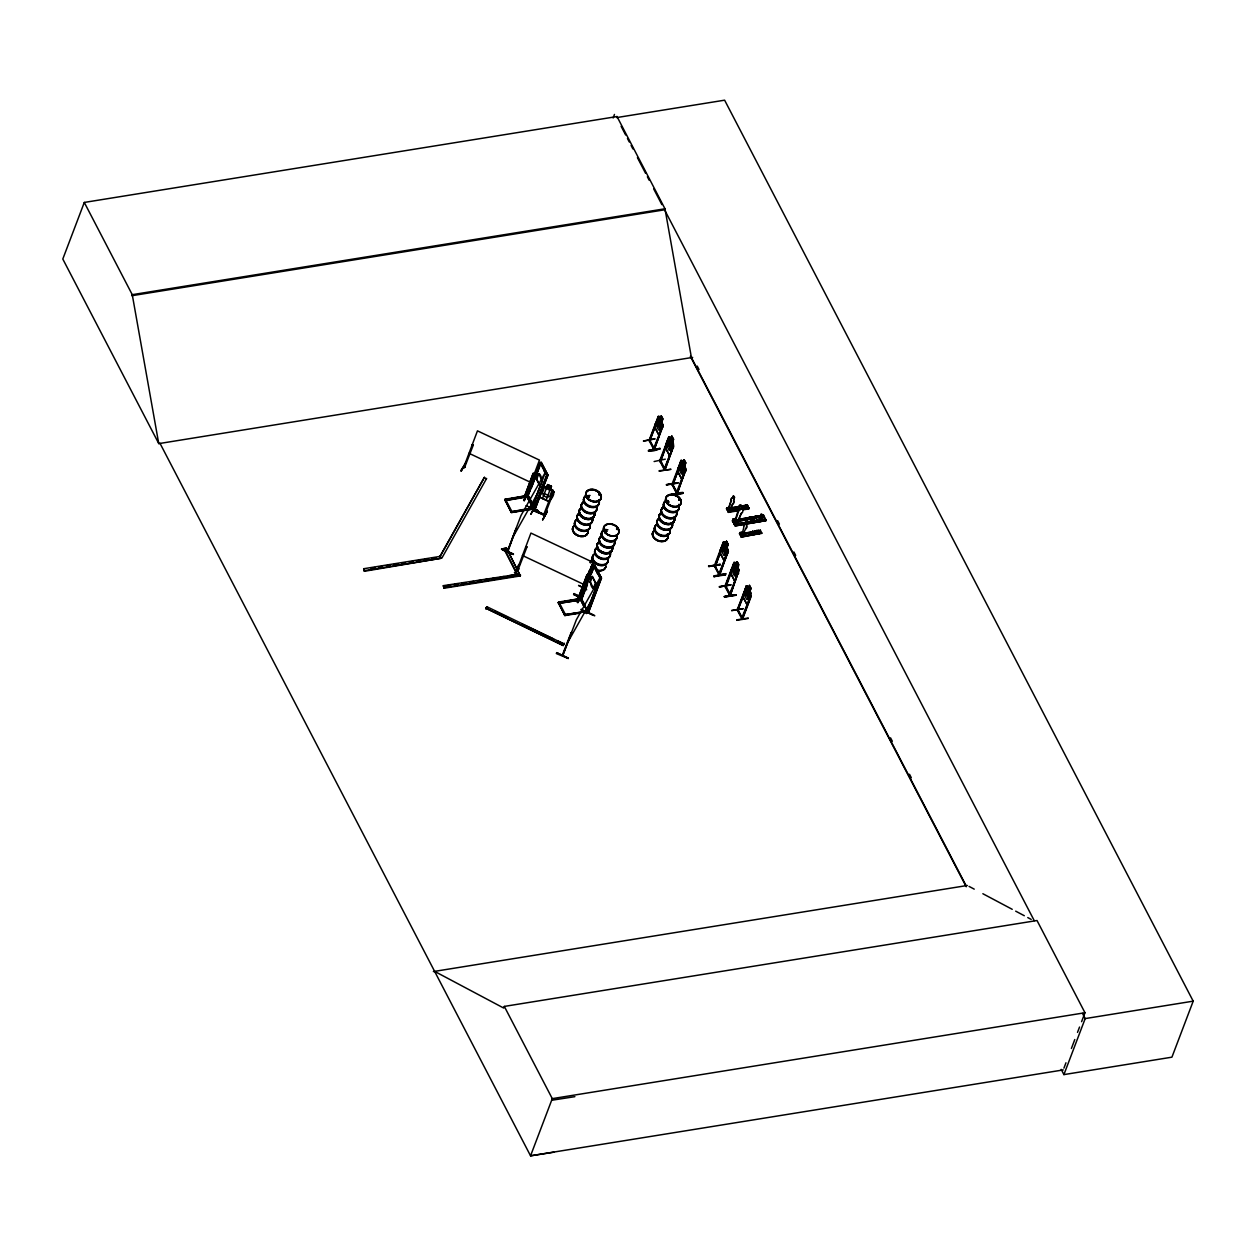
<?xml version="1.0" encoding="UTF-8"?>
<svg xmlns="http://www.w3.org/2000/svg" width="1256" height="1256" viewBox="0 0 1256 1256"><rect width="100%" height="100%" fill="white"/><g stroke="black" fill="none" stroke-linecap="round" stroke-linejoin="round"><path stroke-width="1.5" d="M728.119 509.182L729.359 508.46L728.668 508.994M736.44 520.785C737.617 520 733.488 520.22 734.807 520.847M682.652 467.546L682.259 462.444L682.102 467.562C678.633 467.154 679.826 471.754 682.212 468.833L682.605 474.234L682.762 468.88C688.178 467.091 681.961 466.855 682.667 467.122M725.026 549.029L724.649 543.927L724.476 549.045C721.007 548.636 722.216 553.237 724.586 550.316L724.995 555.717L725.136 550.364C729.438 549.814 726.204 547.035 724.838 548.715M661.206 415.94L662.728 418.892L660.201 429.285L658.552 429.913L657.014 426.977L657.029 423.194L658.992 418.044L660.154 418.703L661.19 415.752L662.948 418.876L661.771 421.655L663.168 425.753L654.015 449.836L648.975 440.275L649.336 439.427L654.36 449.679L662.414 426.412L653.45 448.989C654.706 449.413 654.91 447.277 653.858 448.706M649.65 440.354L649.729 439.365L649.572 441.311L657.783 420.462M654.219 448.91L653.827 448.062M673.561 439.286L670.814 449.679L669.15 450.323L667.627 447.372L667.643 443.588L669.605 438.454L670.767 439.113L671.929 436.13L673.561 439.286L672.51 442.034L673.781 446.163L664.628 470.246L659.635 460.654M660.138 461.611L660.42 459.79L664.974 469.98M664.942 469.43C662.289 468.315 666.716 469.147 664.785 468.3M665.083 470.074L673.028 446.806L664.063 469.399M672.902 485.224L680.878 461.878L672.462 485.318M676.607 492.007C675.21 493.671 679.323 492.603 676.576 492.195M727.695 551.902L719.688 575.279L714.648 565.012M714.79 566.707L723.252 543.361L715.292 566.629M715.528 565.781L715.166 565.043M719.06 575.154L727.287 551.965L728.135 552.766M725.261 585.422L725.905 587.023M730.129 593.805L729.296 594.795L738.308 572.312L730.285 595.674L729.658 593.853L730.034 594.732M737.225 609.961L737.492 608.925L742.484 618.533M734.619 521.052L735.451 520.816L734.273 523.265L735.184 520.062L737.115 523.328L734.697 519.309L733.771 521.758L734.54 523.218M735.184 520.188C743.505 492.274 736.173 522.763 734.446 520.785M736.283 520.329L736.456 519.921M729.422 508.727L728.81 508.79M729.406 508.821C727.02 509.104 728.166 507.173 729.689 510.58L732.656 503.813A2.873 1.272 80.3 0 0 733.535 500.438L734.477 497.046L733.425 495.963M736.518 520.439L735.592 520.502M735.906 520.471L736.173 518.445L733.049 518.979L732.546 521.146L763.852 516.765M741.825 533.565C741.527 534.554 743.05 531.9 744.101 525.573A2.873 1.272 80.3 0 1 745.452 523.077M740.255 534.459L740.883 532.827L741.59 533.769C740.192 538.557 741.228 529.326 742.751 535.354M741.668 533.596L741.15 533.58M511.506 512.275L535.197 508.696L511.333 512.605L504.802 499.731M505.1 499.244L527.928 495.414L504.676 499.794L527.708 496.214L541.289 462.506M528.085 496.874L505.1 500.595L528.258 496.214M580.146 613.101L564.886 615.566L558.229 602.754L582.077 598.908L558.418 602.566L565.074 615.424M564.886 615.566L558.496 602.064L581.481 598.358L558.229 602.754M581.544 599.834L558.637 603.398L581.622 599.834M660.138 448.533C650.953 453.275 639.006 450.92 660.122 448.439L648.677 450.292M671.662 495.272C680.093 490.264 692.731 493.482 671.662 495.178M671.583 494.346L683.013 492.446M682.919 492.98L671.473 494.817M725.497 574.856L714.036 576.661M713.957 575.829C735.969 572.815 723.032 572.877 714.036 576.755M725.293 574.463L713.848 576.3M724.649 597.15C759.88 590.87 700.487 600.054 736.11 595.265M736.738 620.307L748.184 618.47M736.848 619.836L748.293 618.03M587.321 576.237L587.227 577.116L592.895 563.426L580.429 596.145M747.932 592.612C749.345 591.011 752.077 593.947 748.027 594.371L747.932 599.646L747.477 594.324C745.232 597.291 743.725 592.581 747.367 593.052L747.54 587.934L747.744 592.769M655.506 423.806L654.988 427.417L658.756 434.827L654.784 427.448L655.318 423.727M666.057 444.122L665.476 447.843L669.37 455.221L665.476 447.843L665.931 444.137L668.867 436.727L670.877 438.894L671.803 436.146M678.334 467.719L677.675 471.455L681.647 478.834L686.059 469.775L684.787 465.646L685.839 462.883L684.19 459.743L683.17 462.695M725.576 558.543L723.896 560.333L720.049 552.938L720.583 549.217L720.128 552.923L724.021 560.317L728.433 551.258L719.233 575.232L714.334 565.828M743.065 596.93L746.912 604.324L742.94 596.945L746.284 585.846L748.293 588.012M743.144 596.914L743.662 593.303M540.504 462.852L547.208 475.349L540.253 462.522L527.583 496.057M594.041 565.812L594.826 565.326L601.498 578.137L588.734 611.719L583.962 612.488M594.779 565.498L593.476 565.53L580.963 598.453L588.059 611.735L586.74 611.656L586.552 613.462L600.682 576.614L576.347 619.789L562.61 655.899L571.574 632.679M727.538 509.622L728.056 510.595L731.212 500.767A2.873 1.272 80.3 0 1 732.562 498.271L733.316 496.261L732.405 498.302A2.873 1.272 80.3 0 0 731.039 500.799L728.245 508.947M507.974 550.991L508.523 550.144M532.073 508.664C533.392 507.267 529.655 509.952 532.403 507.785M562.766 655.758L563.018 653.984M579.471 596.412L580.759 595.156L579.801 595.815M584.04 589.457L592.863 566.378L584.103 589.488L583.773 588.373L579.55 596.553L589.378 570.569M583.773 588.373L584.746 587.934L580.052 596.678M586.709 613.321C583.412 608.422 610.024 624.012 581.277 609.27M586.866 612.645L587.368 611.735M747.21 523.218L746.99 521.224M747.43 522.92L746.441 525.244A2.873 1.272 80.3 0 1 745.562 528.619L745.719 528.588A2.873 1.272 80.3 0 0 746.598 525.212L746.598 525.212M562.186 655.475L571.166 632.49M753.302 520.031C752.768 515.023 748.513 521.962 753.223 520.015M751.685 532.638L752.768 532.026M753.584 532.764L752.988 533.58M549.893 490.28L546.313 488.458M551.478 486.339L547.616 484.628L551.478 486.339L550.426 489.102L552.907 490.264C555.717 493.655 551.478 499.448 548.715 501.395M587.698 496.795L587.29 495.837M599.756 495.351L599.096 494.393L600.007 494.911M599.96 494.77L598.688 494.581L599.662 494.895M605.235 531.461L606.02 531.539L605.172 530.315M605.109 530.786L606.303 530.189L606.161 531.555M606.711 530.88L606.617 531.822M616.476 528.98L617.56 528.792L617.261 529.687M666.748 501.442L667.721 500.83M667.58 502.4L668.804 501.678L667.47 500.83M678.79 500.061L679.684 499.637L678.899 499.747M679.794 500.343L678.931 499.904L679.716 499.794M966.084 885.668L691.428 357.599L664.974 208.779L617.01 116.541L84.293 202.436L62.8 259.034L158.79 443.619L692.684 357.395M553.786 1152.207L530.55 1155.818L159.983 443.29L158.727 443.494L132.257 294.673L84.293 202.436M363.675 568.733L364.381 571.292L440.966 558.292L439.993 556.424L363.675 568.733L364.381 571.292M461.345 471.031L466.007 462.428L461.203 470.89M464.626 467.672C462.93 466.274 466.871 468.017 463.951 466.855M464.532 467.64L473.339 444.969L472.13 444.765L473.339 444.969M439.741 557.13L484.392 477.343L486.386 479.101M613.116 118.001L614.467 114.422M617.01 116.541L616.602 117.593L724.618 100.182L1193.2 1001.158L1171.927 1057.175L1063.91 1074.602L1061.194 1069.374M519.372 574.055L443.321 585.673L444.027 588.232L520.345 575.923L506.325 547.757L503.829 548.809L517.142 574.416L504.096 548.118M484.392 477.343L439.584 557.052M444.027 588.232L443.321 585.673M505.053 499.872L511.616 512.479L505.038 499.134M505.697 499.778L512.291 512.385M508.099 552.452C526.233 559.815 491.033 543.738 504.724 551.007M533.25 473.229L524.663 496.057L533.094 473.512L534.302 473.732L533.094 473.512M523.595 500.39L528.289 491.803L524.239 500.689L523.831 499.998M524.678 495.288L526.138 495.241L525.762 496.465L539.468 460.104L477.468 430.855L463.7 467.31L464.139 466.055M506.325 547.757L520.345 575.923M541.242 462.428L547.946 475.176L543.126 487.438L547.946 475.113L541.305 462.349L539.939 462.569L527.426 495.492L534.035 508.868L527.379 496.057L534.24 508.916L539.122 496.387M528.54 494.409L540.63 462.569M507.267 551.62L520.989 515.51L545.34 472.335L531.822 509.261M531.351 488.066L534.758 479.211M537.395 472.146L539.499 466.745M564.368 643.26L563.222 645.537L485.962 608.281L486.857 606.711L564.101 643.967L557.052 640.639M507.722 550.803L516.232 528.399L507.738 551.808M535.229 478.379L537.27 472.963M486.857 606.711L485.695 608.972M526.076 505.65L537.992 510.611L529.592 506.733M539.766 485.617L536.438 479.211C538.479 464.783 544.759 482.995 540.096 485.57M538.432 482.367L536.767 479.164L538.887 473.559M513.296 554.43L501.599 549.045L513.469 553.975M531.21 509.182L540.174 485.962L531.68 509.371M531.021 513.94L534.836 505.964M510.988 511.789L534.224 507.518M539.939 462.569L546.596 475.365L533.203 510.564C544.759 516.09 544.193 512.903 544.633 515.965M538.95 496.308L534.051 508.696M539.845 497.219L539.625 493.875L547.019 475.082L547.93 475.145L546.596 475.365M542.482 487.548L547.192 475.16M542.922 488.364L534.522 510.815L533.078 510.501M534.365 511.098L542.262 490.091M547.663 484.549L546.564 487.391L542.435 486.48M542.466 498.585L547.757 484.69M514.395 572.642L514.834 572.83M519.639 564.368L514.976 572.971M518.163 569.58L526.986 546.91L525.777 546.69L526.986 546.91M517.566 568.827C519.513 571.292 518.021 565.718 517.331 569.251L530.943 533.078L592.958 562.327L579.095 598.374L579.409 597.558M546.093 500.28L551.321 486.37M552.232 492.697L543.44 515.337M544.445 515.902L553.739 491.85M547.239 511.742L542.561 519.858L547.239 511.255M581.952 598.343L573.631 594.449L574.055 593.538M586.693 589.77L578.561 585.406L585.265 588.53M586.725 575.452L578.294 597.997L586.882 575.17L587.934 575.672L586.882 575.17M586.175 578.419L587.871 573.976M577.886 602.613L582.329 594.418L577.87 602.629L577.462 601.938M592.895 563.426L587.572 577.399L590.289 571.967M583.49 589.409L593.099 564.572M563.222 645.537L485.962 608.281M588.813 579.675L594.182 565.514L581.34 599.238L587.463 583.208M581.544 599.866L586.238 587.478M591.623 573.333L594.308 566.252M585.406 590.179L587.447 584.762M589.99 582.172L592.44 576.52L595.768 582.925C594.104 597.008 587.023 579.927 592.44 576.52M643.496 441.139L655.13 438.815L643.512 440.95M649.069 440.338L658.254 416.317L660.138 418.499M649.478 440.275L657.987 417.871L649.572 441.311M593.319 588.577L595.438 582.972L592.11 576.567M568.246 658.521L556.753 652.618L556.33 653.544L568.246 658.458M586.552 613.462L595.109 590.037L586.144 613.273L586.395 612.316M600.588 578.215L587.777 611.86L580.916 599.018L587.572 611.813L600.556 578.043L601.498 578.137L594.795 565.373M601.373 578.011L588.734 611.719L583.899 612.19M661.771 428.123L653.905 449.805M654.109 461.533L665.288 459.162M659.683 460.748L668.867 436.727M660.499 460.889L660.342 459.759L660.844 460.732M660.562 461.517L669.04 439.145M659.102 471.141C679.575 467.719 669.636 469.901 659.29 470.702M664.518 469.21L673.028 446.806M665.005 468.488L664.518 470.199M672.525 484.361C672.918 482.461 673.53 485.224 671.897 484.471L681.145 460.324L683.029 462.522M678.397 467.813L681.019 460.355L682.024 460.481L686.059 469.775M678.711 469.65L672.415 485.224M672.871 485.256L672.776 483.56M684.08 459.759L683.044 462.71L681.882 462.051L679.92 467.201L679.904 470.984L681.427 473.92L683.091 473.292L685.038 468.143L684.567 465.646L685.745 462.867L684.096 459.947M684.661 472.146L677.094 492.996M685.996 469.697L676.905 493.859L677.125 491.928M685.305 470.419L677.298 493.796L672.227 483.434M1081.589 1021.678L1084.98 1012.744L1037.016 920.522L504.315 1006.417L503.687 1008.05L434.623 971.375M728.778 508.382L729.155 507.408L727.067 507.769L727.067 509.842L738.293 507.911M727.067 507.769L728.339 511.49L730.725 510.36L730.49 511.585M727.365 509.653L728.166 507.989M728.637 510.721L728.449 512.401L739.674 510.486M708.761 566.629L720.395 564.321L708.886 566.126M728.7 508.413L729.846 510.548L732.813 503.782A2.873 1.272 80.3 0 0 733.692 500.406L734.54 497.423M714.272 565.954L723.393 541.838L725.403 544.005M720.771 549.296L723.55 541.948M715.214 566.597L723.048 545.952M715.292 566.707L715.559 565.922M738.183 524.694L738.528 522.857L735.404 523.391L734.964 524.553L733.049 518.979M733.488 521.805L734.415 519.356L735.2 520.816M724.414 541.838L728.245 551.211L727.161 547.129L728.213 544.366L726.455 541.242L725.418 544.193L724.257 543.534L722.294 548.684L722.279 552.467L723.817 555.403L725.466 554.775L727.428 549.626L726.957 547.129L728.119 544.366L726.47 541.446M725.544 544.178L726.58 541.226M736.173 518.445L735.624 519.89L737.335 523.093M735.404 523.391L735.121 525.919L765.987 520.643C754.715 500.83 767.149 532.732 760.304 515.4M738.088 524.019L738.528 522.857M718.73 574.275L727.036 553.629M743.85 506.89L747.65 506.309L747.336 505.022L726.455 508.743L747.257 505.226L749.031 508.884L743.379 509.779M747.336 505.022L748.921 508.492L748.45 507.832M719.374 587.039L731.008 584.715L719.5 586.536M739.957 532.575L742.186 532.466L739.957 532.575L739.706 534.208L760.273 530.629M725.387 573.913L725.481 574.918M740.443 534.428L741.244 532.701M747.289 521.507L746.331 520.863L745.295 523.108A2.873 1.272 80.3 0 0 743.945 525.605L744.101 525.573M742.045 532.214L743.395 536.39L743.63 535.166L741.244 536.296L739.8 533.596M741.354 537.207L741.542 535.511M749.157 517.299L751.606 522.386L749.157 517.299L752.297 516.765L754.746 521.852L752.297 516.765M725.827 585.437L726.204 586.285L724.885 586.364L734.006 562.233L736.016 564.399M725.356 586.175L733.865 563.771L725.45 587.211M725.905 587.101L731.039 573.254M732.342 569.8L733.865 563.771M755.076 516.295L757.525 521.381L755.076 516.295L758.216 515.761L760.665 520.847L758.216 515.761M750.648 531.649L752.423 534.648M738.826 564.776L736.079 575.185L734.43 575.813L732.892 572.877L732.907 569.094L734.87 563.944L736.032 564.603C736.518 556.439 740.867 570.114 737.084 561.84M738.308 572.312L729.893 595.736L738.842 569.565L738.92 571.684M760.178 530.472L739.58 533.957M734.509 524.506L734.744 525.291L765.909 519.937L763.428 514.866M731.651 610.636L743.097 608.783M746.409 585.83L737.162 609.961L742.17 619.349L751.261 595.187L749.926 591.152L750.319 593.633L748.356 598.782L746.708 599.41L745.169 596.474L745.185 592.691L747.147 587.557L748.309 588.201L749.471 585.233L751.104 588.389L749.926 591.152L750.884 588.389L749.361 585.453M743.976 595.14L737.617 610.683L746.143 587.368L737.57 609.678M504.315 1006.417L552.279 1098.639L530.55 1155.818L1063.267 1069.924M737.884 608.862L737.617 610.761M741.605 618.501L750.57 595.909M749.926 597.636L742.061 619.302M751.025 596.773L742.579 619.067M1063.942 1068.134L1065.967 1062.78M1071.399 1048.477L1074.791 1039.544M1077.507 1032.401L1079.548 1027.047M1063.91 1074.602L1085.184 1018.585L1082.515 1013.419M585.265 581.764L590.163 571.904M573.631 594.449L581.983 598.249M573.866 594.01L582.203 597.887M574.008 593.648L582.376 597.432M556.722 652.712L568.403 658.066M736.88 523.375L741.338 513.233A4.302 1.9 80.3 0 0 742.846 509.277A4.302 1.9 80.3 0 0 740.428 504.755A4.302 1.9 80.3 0 0 738.92 508.727M737.115 523.328L741.338 513.233M742.579 535.386L745.719 528.588M510.925 511.804L534.585 508.209L527.881 495.508M581.12 599.002L593.884 565.451L600.76 578.31L593.947 565.608M581.293 598.547L584.809 604.811M588.609 572.532L593.005 564.446M460.685 470.733L465.835 462.899M524.239 500.673L528.211 492.179M516.232 528.399L515.824 529.137L516.64 528.588M540.567 486.15L539.766 486.684M541.87 487.877L542.765 488.647M531.649 509.277L532.387 507.848M535.37 506.137L530.88 514.269M534.569 510.234L533.596 509.371L544.774 515.038M534.758 510.234L545.073 514.772M553.284 493.184L552.075 492.98M547.302 511.333L542.749 519.874M517.017 567.79L518.885 564.509M592.455 566.189L592.455 567.1M578.31 597.966L579.55 598.123M583.459 589.19L584.684 588.012M577.226 602.331L581.92 593.743M595.109 590.037L595.109 590.964M586.599 613.368L587.384 611.955L586.474 611.17M486.653 478.41L441.845 558.119L439.851 556.345M512.479 537.913L536.83 494.754M539.625 493.875L539.703 497.282L548.715 501.536M543.974 486.166L552.907 490.264L553.88 492.007M550.426 489.102L551.777 491.033L549.83 496.183L547.082 497.486L543.518 495.806L542.451 492.697L544.398 487.564L546.658 487.532M591.136 567.021L593.02 563.489M567.838 642.193L592.173 599.018M565.137 614.828L581.073 612.645M676.403 492.886L684.913 470.482L685.76 471.283M719.939 574.353L719.547 573.505M730.238 595.58L725.261 585.532M738.387 609.835L737.994 608.987M735.357 520.11L737.366 522.669M732.798 520.518L735.938 519.937M739.015 507.377L739.235 508.397M750.978 518.383L751.025 519.686L752.972 520.172M753.129 520.235L753.474 519.262M587.541 495.979L587.227 496.56M587.918 496.12L588.499 497.235M668.145 500.861L667.376 501.584M540.174 463.166L540.488 463.998M530.786 504.268L533.392 508.963M593.758 566.079L597.793 574.165M600.384 578.922L600.29 577.509M659.588 423.272C660.672 421.466 664.346 424.293 659.871 424.873L659.777 430.149L659.322 424.826C656.998 427.809 655.632 423.005 659.212 423.539L659.384 418.421L659.714 423.366M658.631 434.67L660.358 433.163L658.631 434.843M669.244 455.253L670.924 453.447L673.389 444.153M683.201 477.045L681.521 478.85L677.8 471.44M734.509 580.57L736.189 578.938M731.196 569.627L730.662 573.348L734.509 580.743L736.11 579.079M746.786 604.34L748.466 602.55M670.264 443.604C671.63 441.814 674.723 444.907 670.484 445.268L670.39 450.543L669.935 445.236C667.611 448.204 666.23 443.415 669.825 443.949L669.982 438.831L670.327 443.776M733.269 496.073L734.383 496.701M666.371 484.973L677.816 483.136M708.777 566.44L720.19 564.619M719.358 586.866L730.804 585.029M731.636 610.479L743.081 608.626M739.187 507.267L739.172 508.554M751.857 532.34L753.333 532.544M588.97 497.266L586.96 496.544M606.805 531.539L604.78 530.817M616.884 528.949L617.685 529.42M668.899 502.337L666.952 501.835M465.05 466.918L463.825 466.353M526.06 495.649L524.851 495.178M533.549 509.402L533.517 510.25M533.235 510.219L544.884 515.651M517.299 568.764L518.461 569.313M751.135 518.461L753.27 519.215M753.255 533.36L751.826 532.858M588.515 497.627L588.373 496.057M525.636 496.418C522.606 495.162 527.237 496.874 525.997 495.209M518.618 568.78L517.456 568.23M518.634 568.858L518.336 569.675M578.372 597.573L579.409 598.029M579.707 597.589L578.419 597.04M727.193 508.021L729.281 507.66M747.304 505.697L726.989 509.512M728.763 510.957L730.851 510.611M748.623 507.926L727.852 511.318L748.655 507.785M728.04 511.459L739.407 509.983L737.822 506.655L739.517 509.842M743.034 509.151L749.031 508.225M728.182 511.93L739.627 510.015M743.16 509.371L748.764 508.413M733.237 519.34L736.377 518.807M738.245 519.45L763.318 515.164L763.789 516.295M737.979 519.544L763.051 515.258M761.45 516.185L732.468 521.052L733.033 522.072L756.191 518.116L733.017 522.072M761.858 516.624L732.923 521.585M735.608 523.768L738.732 523.234M734.226 524.286L765.375 519.215M734.462 524.411L765.14 519.105M751.92 521.931L736.487 524.568L754.856 521.554M755.767 521.271L763.491 519.953M755.829 521.366L765.987 519.654M765.972 520.643L734.776 525.322M765.909 520.549L735.105 525.919M741.668 535.763L743.756 535.417M740.946 536.265L761.544 532.591L761.858 533.36L741.275 536.877M741.323 537.191L761.56 532.999M132.257 294.673L664.974 208.779M131.864 295.709L664.565 209.815L1034.237 920.617M659.149 416.333L663.168 425.753M658.034 418.798L657.987 417.871M662.87 427.275L662.022 426.475M669.762 436.743L673.577 444.075M649.792 440.73L654.078 448.125M648.489 450.731L660.028 448.957M673.483 447.685L672.635 446.869M660.405 461.125L664.33 468.488M680.925 462.805L680.878 461.878M504.676 499.794L528.54 495.947L531.037 500.752M672.682 484.738L676.968 492.132M511.553 512.165L533.973 508.539M371.038 568.199L374.853 567.586M378.668 566.974L382.483 566.362M386.299 565.734L390.129 565.121M393.944 564.509L397.76 563.897M401.575 563.285L405.39 562.657M409.205 562.044L413.02 561.432M416.835 560.82L420.65 560.207M424.465 559.579L428.28 558.967M432.095 558.355L435.91 557.743M364.648 570.601L440.966 558.292M444.954 586.065L450.684 585.139M454.499 584.527L458.314 583.899M462.13 583.286L465.945 582.674M469.76 582.062L473.575 581.45M477.39 580.822L481.221 580.209M485.036 579.597L488.851 578.985M492.666 578.372L496.481 577.744M500.296 577.132L504.111 576.52M507.926 575.907L517.472 574.369M444.294 587.541L520.612 575.232M723.299 544.303L723.252 543.361M600.133 578.325L601.341 578.105M708.494 566.079L720.206 564.776M734.901 562.248L738.779 569.627M715.072 566.221L718.95 573.694M737.649 567.555L738.842 569.565M730.788 573.317L734.634 580.727M738.748 573.176L737.9 572.375M725.67 586.63L725.78 585.453M581.716 611.97L564.541 614.734M564.462 614.765L588.138 611.201M565.09 615.11L581.12 612.535M747.304 585.846L751.119 593.177M746.19 588.31L746.143 587.368M737.822 609.819L738.104 609.05M737.947 610.228L742.422 618.423M433.367 971.563L967.324 885.48M552.279 1098.639L1084.98 1012.744M1085.184 1018.585L1193.2 1001.158M551.651 1100.272L574.887 1096.661M588.138 497.282L588.829 496.308M667.643 501.191L668.49 501.238M605.769 530.22L606.051 530.142M658.16 416.474L659.133 416.474M668.773 436.884L669.746 436.884M746.315 585.987L747.163 586.003M580.209 596.003L583.71 588.829M726.455 508.711L728.402 511.93L727.852 511.286M732.374 520.565L734.713 525.181M761.67 533.188L760.225 529.828M739.36 533.517L741.291 536.736M752.815 533.439L751.952 533.046M588.059 496.968L588.876 496.465M588.263 497.078L587.478 496.717M535.056 508.664L532.654 503.876L535.15 508.617M559.187 602.566L565.844 615.346M464.076 465.976L465.144 466.557L464.233 466.086M525.212 494.801L525.793 495.586M529.483 507.031L537.819 510.909M581.088 609.568L592.754 615M468.959 453.275L530.958 482.524M544.35 493.608L547.914 495.288M539.892 497.125L548.668 501.27M522.433 555.482L584.448 584.731M495.398 611.562L507.722 617.371M521.821 624.028L553.535 638.974M969.051 886.391L974.232 889.138M982.867 893.723L1012.226 909.313M1015.68 911.15L1024.315 915.734M1027.769 917.571L1031.207 919.408M676.686 493.671L671.96 484.455M621.123 126.291L625.661 135.004M627.466 138.474L629.272 141.959M631.093 145.445L632.898 148.915M637.42 157.612L645.568 173.281M647.374 176.766L649.179 180.236M653.717 188.934L661.849 204.602M697.206 366.077L699.011 369.547M777.605 520.675L779.411 524.16M793.87 551.949L795.676 555.419M890.535 737.822L892.341 741.291M909.517 774.293L911.322 777.778M690.329 356.28L966.225 886.752M671.819 436.35L673.342 439.286M726.078 586.552L729.956 594.025M729.846 595.642L724.947 586.348M593.476 565.53L600.321 578.686M544.24 471.204L545.905 474.407M538.573 473.606L541.901 480.012M590.304 582.125L593.633 588.515M533.298 509.041L526.735 496.167L529.121 501.065M584.338 607.197L580.288 599.112L584.338 607.213M586.411 611.217L586.835 612.017M599.944 541.462A8.054 5.778 20.8 0 0 601.954 552.012A8.054 5.778 20.8 0 0 612.535 547.396A8.023 5.746 20.8 0 1 602.032 551.855A8.023 5.746 20.8 0 1 600.023 541.336M616.994 535.888A8.148 5.84 20.8 0 1 607.292 540.975A8.148 5.84 20.8 0 1 602.833 530.77M604.262 529.875A8.148 5.84 20.8 0 1 606.036 529.373M616.759 536.234A8.038 5.762 20.8 0 1 610.212 541.885A8.038 5.762 20.8 0 1 601.341 535.354A8.038 5.762 20.8 0 1 607.888 529.718M617.151 535.197A8.038 5.762 20.8 0 1 607.574 540.221A8.038 5.762 20.8 0 1 603.178 530.158M614.404 542.419A8.038 5.762 20.8 0 1 604.827 547.428A8.038 5.762 20.8 0 1 600.431 537.364M614.655 542.074A8.148 5.84 20.8 0 1 604.937 547.145A8.148 5.84 20.8 0 1 600.478 536.94M614.765 541.744A8.148 5.84 20.8 0 1 605.062 546.831A8.148 5.84 20.8 0 1 600.604 536.626M614.796 541.383A8.038 5.762 20.8 0 1 605.219 546.391A8.038 5.762 20.8 0 1 600.823 536.328M617.12 535.574A8.148 5.84 20.8 0 1 607.402 540.645A8.148 5.84 20.8 0 1 602.959 530.44M612.457 547.6A8.054 5.778 20.8 0 1 602.849 552.624A8.054 5.778 20.8 0 1 598.453 542.545M612.52 547.239A7.991 5.731 20.8 0 1 602.032 551.824A7.991 5.731 20.8 0 1 600.038 541.352M607.951 559.689A8.148 5.84 20.8 0 1 597.259 564.368A8.148 5.84 20.8 0 1 595.218 553.676M598.264 543.126A8.023 5.746 20.8 0 0 601.671 552.766A8.023 5.746 20.8 0 0 612.253 549.72A7.991 5.731 20.8 0 1 601.687 552.75A7.991 5.731 20.8 0 1 598.296 543.141M605.879 566.566A8.054 5.778 20.8 0 1 597.244 570.334M593.491 568.56A8.054 5.778 20.8 0 1 592.016 567.225A7.991 5.731 20.8 0 0 593.57 568.403M590.367 562.562A8.054 5.778 20.8 0 1 591.843 559.941A7.991 5.731 20.8 0 0 590.477 562.452M609.741 551.886A8.148 5.84 20.8 0 1 606.271 559.014A8.148 5.84 20.8 0 1 595.909 555.262A8.148 5.84 20.8 0 1 597.573 547.49M608.077 559.375A8.148 5.84 20.8 0 1 597.385 564.038A8.148 5.84 20.8 0 1 595.344 553.362M609.851 551.572A8.148 5.84 20.8 0 1 606.397 558.685A8.148 5.84 20.8 0 1 596.035 554.948A8.148 5.84 20.8 0 1 597.683 547.176M609.898 551.227A8.038 5.762 20.8 0 1 602.896 558.355A8.038 5.762 20.8 0 1 595.501 548.966M596.474 547.773A8.038 5.762 20.8 0 1 597.887 546.894M610.055 553.865A8.038 5.762 20.8 0 1 600.478 558.873A8.038 5.762 20.8 0 1 596.082 548.809M607.716 560.035A8.038 5.762 20.8 0 1 598.139 565.059A8.038 5.762 20.8 0 1 593.743 554.995M605.753 565.216A8.054 5.778 20.8 0 1 597.165 570.554M593.413 568.78A8.054 5.778 20.8 0 1 591.937 567.445M590.289 562.782A8.054 5.778 20.8 0 1 591.764 560.16M608.108 558.999A8.038 5.762 20.8 0 1 599.536 564.337A8.038 5.762 20.8 0 1 593.146 555.152M605.863 566.409A7.991 5.731 20.8 0 1 597.307 570.161M596.82 507.785A8.148 5.84 20.8 0 1 588.122 513.186A8.148 5.84 20.8 0 1 581.654 503.876M582.658 502.667A8.148 5.84 20.8 0 1 584.087 501.788M596.569 508.146A8.023 5.746 20.8 0 1 586.034 512.746A8.023 5.746 20.8 0 1 584.024 502.227M580.79 507.926A8.023 5.746 20.8 0 0 585.17 517.974A8.023 5.746 20.8 0 0 594.732 512.966A7.991 5.731 20.8 0 1 585.17 517.959A7.991 5.731 20.8 0 1 580.806 507.958M598.61 499.998A8.148 5.84 20.8 0 1 595.14 507.11A8.148 5.84 20.8 0 1 584.778 503.373A8.148 5.84 20.8 0 1 586.442 495.602M598.358 500.375A8.023 5.746 20.8 0 1 593.696 507.581A8.023 5.746 20.8 0 1 583.663 501.615A8.023 5.746 20.8 0 1 590.069 495.461M599.3 501.285A8.148 5.84 20.8 0 1 588.593 505.964A8.148 5.84 20.8 0 1 586.552 495.288M599.3 500.924A8.023 5.746 20.8 0 1 589.739 505.933A8.023 5.746 20.8 0 1 585.359 495.885M596.945 507.471A8.148 5.84 20.8 0 1 587.227 512.558A8.148 5.84 20.8 0 1 582.784 502.353M596.993 508.664A8.023 5.746 20.8 0 1 586.426 511.71A8.023 5.746 20.8 0 1 583.02 502.07M589.566 523.799A8.148 5.84 20.8 0 1 586.097 530.911A8.148 5.84 20.8 0 1 575.735 527.175A8.148 5.84 20.8 0 1 577.399 519.403M589.425 528.745A8.023 5.746 20.8 0 1 577.572 529.31A8.023 5.746 20.8 0 1 577.336 519.858M589.865 525.762A8.023 5.746 20.8 0 1 589.912 527.316M590.257 524.725A8.023 5.746 20.8 0 1 579.738 529.326A8.023 5.746 20.8 0 1 577.729 518.822M590.257 525.102A8.148 5.84 20.8 0 1 579.55 529.765A8.148 5.84 20.8 0 1 577.509 519.089M592.612 518.54A8.023 5.746 20.8 0 1 582.077 523.155A8.023 5.746 20.8 0 1 580.084 512.636M591.764 522.559A8.023 5.746 20.8 0 1 580.774 523.689A8.023 5.746 20.8 0 1 578.278 514.552M592.22 519.576A8.023 5.746 20.8 0 1 592.251 521.146M592.487 519.23A8.148 5.84 20.8 0 1 582.768 524.317A8.148 5.84 20.8 0 1 578.31 514.112M592.031 517.299A8.148 5.84 20.8 0 1 583.899 524.317A8.148 5.84 20.8 0 1 578.435 513.798M587.902 530.927A8.023 5.746 20.8 0 1 578.341 535.935A8.023 5.746 20.8 0 1 573.961 525.919A8.023 5.746 20.8 0 0 578.341 535.935A8.023 5.746 20.8 0 0 587.902 530.958M676.168 511.239A8.148 5.84 20.8 0 1 672.714 518.351A8.148 5.84 20.8 0 1 662.352 514.615A8.148 5.84 20.8 0 1 664 506.843M676.042 516.185A8.038 5.762 20.8 0 1 664.157 516.765A8.038 5.762 20.8 0 1 663.937 507.283M676.497 513.202A8.038 5.762 20.8 0 1 676.529 514.772M674.645 518.037A8.023 5.746 20.8 0 1 665.083 523.045A8.023 5.746 20.8 0 1 660.703 512.998A7.991 5.731 20.8 0 0 665.099 523.014A7.991 5.731 20.8 0 0 674.613 518.037A8.054 5.778 20.8 0 1 664.047 522.794A8.054 5.778 20.8 0 1 662.038 512.244M674.519 518.445A8.054 5.778 20.8 0 1 663.953 523.061A8.054 5.778 20.8 0 1 661.943 512.511M676.89 512.165A8.038 5.762 20.8 0 1 666.339 516.781A8.038 5.762 20.8 0 1 664.33 506.247M678.884 508.586A8.038 5.762 20.8 0 1 668.286 511.632A8.038 5.762 20.8 0 1 664.879 501.976M666.277 501.097A8.038 5.762 20.8 0 1 668.019 500.595M676.858 512.542A8.148 5.84 20.8 0 1 666.167 517.205A8.148 5.84 20.8 0 1 664.126 506.529M678.68 504.394A8.038 5.762 20.8 0 1 675.257 511.412A8.038 5.762 20.8 0 1 665.036 507.722A8.038 5.762 20.8 0 1 666.669 500.061M679.088 506.67A8.148 5.84 20.8 0 1 669.37 511.757A8.148 5.84 20.8 0 1 664.926 501.552M678.633 504.739A8.148 5.84 20.8 0 1 670.516 511.757A8.148 5.84 20.8 0 1 665.036 501.238M667.36 534.208A8.054 5.778 20.8 0 1 663.937 541.242A8.054 5.778 20.8 0 1 653.701 537.537A8.054 5.778 20.8 0 1 655.349 529.859M667.281 534.412A8.054 5.778 20.8 0 1 663.859 541.446A8.054 5.778 20.8 0 1 653.622 537.741A8.054 5.778 20.8 0 1 655.271 530.079M674.441 518.65A8.054 5.778 20.8 0 1 663.875 523.265A8.054 5.778 20.8 0 1 661.865 512.715M670.202 529.797A8.038 5.762 20.8 0 1 659.651 534.397A8.038 5.762 20.8 0 1 657.642 523.862M672.148 524.647A8.038 5.762 20.8 0 1 662.571 529.655A8.038 5.762 20.8 0 1 658.175 519.591M672.541 523.611A8.038 5.762 20.8 0 1 662.964 528.619A8.038 5.762 20.8 0 1 658.568 518.555M669.841 532.387A8.038 5.762 20.8 0 1 659.259 535.433A8.038 5.762 20.8 0 1 655.836 525.777M670.092 532.057A8.148 5.84 20.8 0 1 659.353 535.15A8.148 5.84 20.8 0 1 655.883 525.353M670.17 530.158A8.148 5.84 20.8 0 1 660.452 535.244A8.148 5.84 20.8 0 1 655.993 525.039M672.4 524.286A8.148 5.84 20.8 0 1 662.681 529.373A8.148 5.84 20.8 0 1 658.223 519.168M672.51 523.972A8.148 5.84 20.8 0 1 662.807 529.059A8.148 5.84 20.8 0 1 658.348 518.854M735.749 570.774L735.592 576.111L735.2 570.726C732.829 573.568 731.542 568.999 735.09 569.439L735.262 564.321L735.639 569.439C737.916 566.676 739.187 571.323 735.749 570.774M724.445 596.584L735.89 594.732L724.367 596.631M548.165 485.538L547.82 486.465L550.112 487.532L550.458 486.622L548.165 485.538M659.808 419.614L657.846 424.764L659.384 427.699L661.331 422.565L659.808 419.614M661.3 416.929L661.943 419.74L661.3 416.929M668.6 438.281L660.185 461.706L668.6 438.281M670.421 440.024L668.459 445.174L669.998 448.109L671.944 442.96L670.421 440.024M671.913 437.339L672.541 440.15L671.913 437.339M666.512 484.643L677.957 482.806L666.512 484.643M682.699 463.637L680.736 468.771L682.275 471.722L684.222 466.573L682.699 463.637M684.19 460.936L684.818 463.747L684.19 460.936M725.073 545.12L723.126 550.254L724.649 553.205L726.596 548.056L725.073 545.12M726.565 542.419L727.208 545.23L726.565 542.419M741.762 505.98L743.395 509.371L741.762 505.98M743.85 505.619L745.483 509.01L743.85 505.619M745.248 505.383L746.88 508.774L745.248 505.383M735.686 565.514L733.74 570.664L735.262 573.6L737.209 568.466L735.686 565.514M737.178 562.829L737.822 565.64L737.178 562.829M752.799 531.1L754.432 534.491L752.799 531.1M754.668 530.786L756.3 534.177L754.668 530.786M756.756 530.425L758.389 533.816L756.756 530.425M758.137 530.189L759.77 533.58L758.137 530.189M747.964 589.127L746.001 594.276L747.54 597.212L749.487 592.063L747.964 589.127M749.455 586.426L750.099 589.237L749.455 586.426M588.467 573.411L588.467 574.337L588.467 573.411M758.624 531.382L739.91 534.569L758.671 531.445M605.235 532.45A8.054 5.778 20.8 0 0 618.596 533.219A8.054 5.778 20.8 0 0 610.165 523.689A8.054 5.778 20.8 0 0 605.235 532.45M605.141 532.764A8.023 5.746 20.8 0 0 618.454 533.517A8.023 5.746 20.8 0 0 610.055 524.035A8.023 5.746 20.8 0 0 605.141 532.764M605.157 532.748A7.991 5.731 20.8 0 0 618.423 533.502A7.991 5.731 20.8 0 0 610.055 524.066A7.991 5.731 20.8 0 0 605.157 532.748M587.51 497.957A8.023 5.746 20.8 0 0 600.823 498.71A8.023 5.746 20.8 0 0 592.44 489.228A8.023 5.746 20.8 0 0 587.51 497.957M587.306 498.491A8.023 5.746 20.8 0 0 600.619 499.244A8.023 5.746 20.8 0 0 592.235 489.762A8.023 5.746 20.8 0 0 587.306 498.491A7.991 5.731 20.8 0 0 600.588 499.229A7.991 5.731 20.8 0 0 592.235 489.793A7.991 5.731 20.8 0 0 587.337 498.475M587.415 498.177A8.054 5.778 20.8 0 0 600.776 498.93A8.054 5.778 20.8 0 0 592.345 489.416A8.054 5.778 20.8 0 0 587.415 498.177M585.029 518.336A8.023 5.746 20.8 0 0 594.59 513.343A8.007 5.746 20.8 0 1 585.029 518.367A8.007 5.746 20.8 0 1 580.649 508.335A8.023 5.746 20.8 0 0 585.029 518.336M578.482 535.606A8.023 5.746 20.8 0 0 588.043 530.597A7.991 5.731 20.8 0 1 578.482 535.574A8.023 5.746 20.8 0 1 574.086 525.558A7.991 5.731 20.8 0 0 578.482 535.574M585.83 519.199A8.023 5.746 20.8 0 0 594.386 513.892A7.991 5.731 20.8 0 1 585.83 519.183A8.023 5.746 20.8 0 1 579.456 510.046A7.991 5.731 20.8 0 0 585.83 519.183M667.407 503.028A8.038 5.762 20.8 0 0 680.752 503.782A8.038 5.762 20.8 0 0 672.353 494.267A8.038 5.762 20.8 0 0 667.407 503.028M667.329 503.232A8.054 5.778 20.8 0 0 680.689 503.986A8.054 5.778 20.8 0 0 672.258 494.471A8.054 5.778 20.8 0 0 667.329 503.232M667.219 503.546A8.023 5.746 20.8 0 0 680.548 504.3A8.023 5.746 20.8 0 0 672.148 494.817A8.023 5.746 20.8 0 0 667.219 503.546A7.991 5.731 20.8 0 0 680.517 504.3A7.991 5.731 20.8 0 0 672.148 494.848A7.991 5.731 20.8 0 0 667.25 503.546M670.327 524.364A8.023 5.746 20.8 0 0 673.734 517.362A7.991 5.731 20.8 0 1 670.312 524.349A8.023 5.746 20.8 0 1 660.138 520.69A8.023 5.746 20.8 0 1 661.755 513.045A7.991 5.731 20.8 0 0 660.154 520.675A7.991 5.731 20.8 0 0 670.312 524.349M663.984 541.053A8.007 5.746 20.8 0 0 667.376 534.067A7.991 5.731 20.8 0 1 663.969 541.053A7.991 5.731 20.8 0 1 653.811 537.38A7.991 5.731 20.8 0 1 655.444 529.765A8.007 5.746 20.8 0 0 653.811 537.364A8.007 5.746 20.8 0 0 663.984 541.053"/></g></svg>
